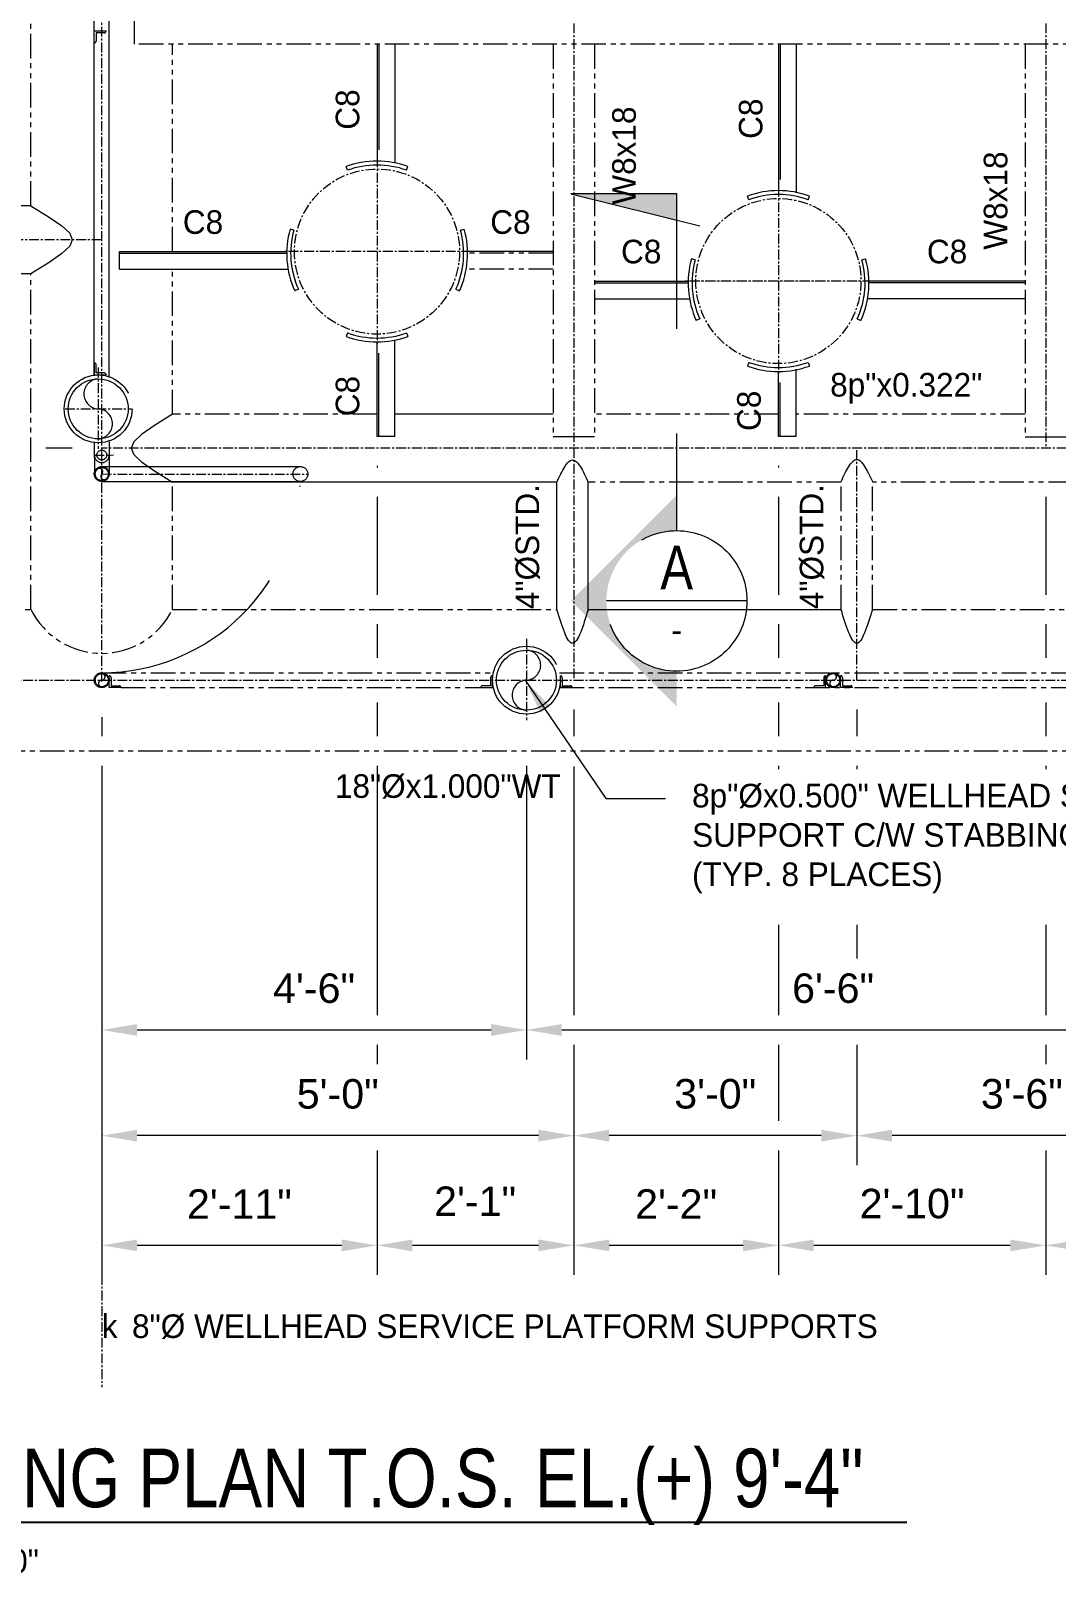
# Model space of a CAD drawing. Header units: inches. Extents: x -18249 to 140262, y -20124 to 30200.
# Drawn here: x 91363.1 to 91493.4, y 18279 to 18476 of the extents above; entities that cross this region are included whole.
import ezdxf
from ezdxf.enums import TextEntityAlignment as Align

# ---------------------------------------------------------------- set-up
doc = ezdxf.new("R2010")
doc.units = ezdxf.units.IN
doc.header["$LTSCALE"] = 5
doc.header["$MEASUREMENT"] = 0
for name, pattern in [('CENTER', [2, 1.25, -0.25, 0.25, -0.25]), ('DASHDOTX2', [50.8, 25.4, -12.7, 0, -12.7]), ('HIDDEN', [0.375, 0.25, -0.125]), ('PHANTOM2', [1.25, 0.625, -0.125, 0.125, -0.125, 0.125, -0.125])]:
    doc.linetypes.add(name, pattern=pattern)
for name, color, linetype, lineweight in [('CENTER LINE', 1, 'CENTER', 0), ('EXISTING', 8, 'PHANTOM2', 0), ('SCEN', 1, 'DASHDOTX2', 5), ('SHID', 8, 'HIDDEN', 0)]:
    doc.layers.add(name, color=color, linetype=linetype, lineweight=lineweight)
for name, color, linetype in [('SDIM', 9, 'Continuous'), ('SROW', 12, 'Continuous'), ('STITLE', 6, 'Continuous')]:
    doc.layers.add(name, color=color, linetype=linetype)
doc.styles.add('BUKAKA 03', font='simpfrac.shx', dxfattribs={"height": 3})
doc.styles.get("Standard").update_dxf_attribs({"font": 'arial.ttf'})
doc.dimstyles.new('CPFRAC', dxfattribs={"dimscale": 12, "dimtxt": 0.3125, "dimasz": 0.375, "dimexe": 0.3125, "dimexo": 0.3125, "dimgap": 0.28125, "dimtad": 1, "dimdec": 4, "dimzin": 3, "dimdsep": 46, "dimlunit": 4, "dimtxsty": 'Standard', "dimcen": 0.34375, "dimclrd": 256, "dimclre": 256, "dimclrt": 2, "dimadec": 0, "dimazin": 0, "dimtfac": 0.75, "dimtdec": 4, "dimtmove": 2, "dimatfit": 3, "dimfxl": 1, "dimfrac": 1, "dimtolj": 1, "dimtzin": 3, "dimlwd": 13, "dimlwe": 5, "dimarcsym": 1})

# ---------------------------------------------------------------- blocks, each defined once
blk = doc.blocks.new('*D37')
at = {"layer": 'DEFPOINTS', "color": 0, "ltscale": 20, "transparency": 16777216}
for p in [(91236.08, 18449.47), (91181.44, 18422.97), (91372.08, 18422.97)]:
    blk.add_point(p, dxfattribs=at)
at = {"layer": 'SDIM', "lineweight": 5, "ltscale": 20, "transparency": 16777216}
for p, q in [((91232.33, 18449.47), (91177.69, 18449.47)), ((91236.75, 18422.97), (91177.69, 18422.97)), ((91241.11, 18422.97), (91240.5, 18422.97)), ((91245.9, 18422.97), (91245.29, 18422.97)), ((91251.72, 18422.97), (91249.65, 18422.97)), ((91265.75, 18422.97), (91261.87, 18422.97)), ((91274.7, 18422.97), (91269.5, 18422.97)), ((91283.7, 18422.97), (91278.45, 18422.97)), ((91292.7, 18422.97), (91287.45, 18422.97)), ((91311.2, 18422.97), (91296.45, 18422.97)), ((91334.38, 18422.97), (91318.95, 18422.97)), ((91361.2, 18422.97), (91347.95, 18422.97)), ((91368.33, 18422.97), (91364.95, 18422.97))]:
    blk.add_line(p, q, dxfattribs=at)
at = {"layer": 'SDIM', "lineweight": 13, "ltscale": 20, "transparency": 16777216}
blk.add_line((91181.44, 18444.97), (91181.44, 18427.47), dxfattribs=at)
at = {"layer": 'SDIM', "ltscale": 20, "transparency": 16777216}
for points in [[(91180.69, 18444.97), (91182.19, 18444.97), (91181.44, 18449.47)], [(91180.69, 18427.47), (91182.19, 18427.47), (91181.44, 18422.97)]]:
    blk.add_solid(points, dxfattribs=at)
at = {"layer": 'SDIM', "color": 2, "ltscale": 20, "transparency": 16777216, "insert": (91175.24, 18436.22), "char_height": 3.75, "attachment_point": 5, "rotation": 90}
blk.add_mtext('\\A1;2\'-2{\\H0.750000x;\\S1#2;}"', dxfattribs=at)
blk = doc.blocks.new('*D38')
at = {"layer": 'DEFPOINTS', "color": 0, "ltscale": 20, "transparency": 16777216}
for p in [(91372.08, 18422.97), (91181.44, 18393.97), (91273.08, 18393.97)]:
    blk.add_point(p, dxfattribs=at)
at = {"layer": 'SDIM', "lineweight": 5, "ltscale": 20, "transparency": 16777216}
for p, q in [((91236.75, 18422.97), (91177.69, 18422.97)), ((91241.11, 18422.97), (91240.5, 18422.97)), ((91245.9, 18422.97), (91245.29, 18422.97)), ((91251.72, 18422.97), (91249.65, 18422.97)), ((91265.75, 18422.97), (91261.87, 18422.97)), ((91274.7, 18422.97), (91269.5, 18422.97)), ((91283.7, 18422.97), (91278.45, 18422.97)), ((91292.7, 18422.97), (91287.45, 18422.97)), ((91311.2, 18422.97), (91296.45, 18422.97)), ((91334.38, 18422.97), (91318.95, 18422.97)), ((91361.2, 18422.97), (91347.95, 18422.97)), ((91368.33, 18422.97), (91364.95, 18422.97)), ((91195.29, 18393.97), (91177.69, 18393.97)), ((91199.65, 18393.97), (91199.04, 18393.97)), ((91204.45, 18393.97), (91203.83, 18393.97)), ((91217.98, 18393.97), (91208.2, 18393.97)), ((91244.14, 18393.97), (91228.13, 18393.97)), ((91248.5, 18393.97), (91247.89, 18393.97)), ((91253.3, 18393.97), (91252.68, 18393.97)), ((91269.33, 18393.97), (91257.05, 18393.97))]:
    blk.add_line(p, q, dxfattribs=at)
at = {"layer": 'SDIM', "lineweight": 13, "ltscale": 20, "transparency": 16777216}
blk.add_line((91181.44, 18418.47), (91181.44, 18398.47), dxfattribs=at)
at = {"layer": 'SDIM', "ltscale": 20, "transparency": 16777216}
for points in [[(91180.69, 18418.47), (91182.19, 18418.47), (91181.44, 18422.97)], [(91180.69, 18398.47), (91182.19, 18398.47), (91181.44, 18393.97)]]:
    blk.add_solid(points, dxfattribs=at)
at = {"layer": 'SDIM', "color": 2, "ltscale": 20, "transparency": 16777216, "insert": (91176.15, 18408.47), "char_height": 3.75, "attachment_point": 5, "rotation": 90}
blk.add_mtext('\\A1;2\'-5"', dxfattribs=at)
blk = doc.blocks.new('*D40')
at = {"layer": 'DEFPOINTS', "color": 0, "ltscale": 20, "transparency": 16777216}
for p in [(91195.14, 18427.97), (91367.31, 18427.97), (91372.08, 18422.97)]:
    blk.add_point(p, dxfattribs=at)
at = {"layer": 'SDIM', "lineweight": 13, "ltscale": 20, "transparency": 16777216}
for p, q in [((91195.14, 18432.47), (91195.14, 18436.97)), ((91195.14, 18424.84), (91195.14, 18427.97)), ((91195.14, 18418.47), (91195.14, 18413.97))]:
    blk.add_line(p, q, dxfattribs=at)
at = {"layer": 'SDIM', "lineweight": 5, "ltscale": 20, "transparency": 16777216}
for p, q in [((91243.89, 18427.97), (91191.39, 18427.97)), ((91248.25, 18427.97), (91247.64, 18427.97)), ((91253.05, 18427.97), (91252.44, 18427.97)), ((91274.7, 18427.97), (91258.38, 18427.97)), ((91283.7, 18427.97), (91278.45, 18427.97)), ((91292.7, 18427.97), (91287.45, 18427.97)), ((91311.2, 18427.97), (91296.45, 18427.97)), ((91334.38, 18427.97), (91318.95, 18427.97)), ((91361.2, 18427.97), (91347.95, 18427.97)), ((91236.75, 18422.97), (91191.39, 18422.97)), ((91241.11, 18422.97), (91240.5, 18422.97)), ((91245.9, 18422.97), (91245.29, 18422.97)), ((91251.72, 18422.97), (91249.65, 18422.97)), ((91265.75, 18422.97), (91261.87, 18422.97)), ((91274.7, 18422.97), (91269.5, 18422.97)), ((91283.7, 18422.97), (91278.45, 18422.97)), ((91292.7, 18422.97), (91287.45, 18422.97)), ((91311.2, 18422.97), (91296.45, 18422.97)), ((91334.38, 18422.97), (91318.95, 18422.97)), ((91361.2, 18422.97), (91347.95, 18422.97)), ((91368.33, 18422.97), (91364.95, 18422.97))]:
    blk.add_line(p, q, dxfattribs=at)
at = {"layer": 'SDIM', "ltscale": 20, "transparency": 16777216}
for points in [[(91194.39, 18432.47), (91195.89, 18432.47), (91195.14, 18427.97)], [(91194.39, 18418.47), (91195.89, 18418.47), (91195.14, 18422.97)]]:
    blk.add_solid(points, dxfattribs=at)
at = {"layer": 'SDIM', "color": 2, "ltscale": 20, "transparency": 16777216, "insert": (91188.96, 18425.47), "char_height": 3.75, "attachment_point": 5, "rotation": 90}
blk.add_mtext('\\A1;5"', dxfattribs=at)
blk = doc.blocks.new('*D44')
at = {"layer": 'DEFPOINTS', "color": 0, "ltscale": 20, "transparency": 16777216}
for p in [(91372.08, 18392.52), (91426.08, 18388.4), (91426.08, 18348.99)]:
    blk.add_point(p, dxfattribs=at)
at = {"layer": 'SDIM', "lineweight": 5, "ltscale": 20, "transparency": 16777216}
for p, q in [((91372.08, 18388.77), (91372.08, 18386.34)), ((91372.08, 18382.59), (91372.08, 18345.24)), ((91426.08, 18376.63), (91426.08, 18345.24))]:
    blk.add_line(p, q, dxfattribs=at)
at = {"layer": 'SDIM', "lineweight": 13, "ltscale": 20, "transparency": 16777216}
blk.add_line((91376.58, 18348.99), (91421.58, 18348.99), dxfattribs=at)
at = {"layer": 'SDIM', "ltscale": 20, "transparency": 16777216}
for points in [[(91376.58, 18349.74), (91376.58, 18348.24), (91372.08, 18348.99)], [(91421.58, 18349.74), (91421.58, 18348.24), (91426.08, 18348.99)]]:
    blk.add_solid(points, dxfattribs=at)
at = {"layer": 'SDIM', "color": 2, "ltscale": 20, "transparency": 16777216, "insert": (91399.08, 18354.28), "char_height": 3.75, "attachment_point": 5}
blk.add_mtext('\\A1;4\'-6"', dxfattribs=at)
blk = doc.blocks.new('*D45')
at = {"layer": 'DEFPOINTS', "color": 0, "ltscale": 20, "transparency": 16777216}
for p in [(91426.08, 18388.4), (91504.08, 18388.4), (91504.08, 18348.99)]:
    blk.add_point(p, dxfattribs=at)
at = {"layer": 'SDIM', "lineweight": 5, "ltscale": 20, "transparency": 16777216}
for p, q in [((91426.08, 18382.59), (91426.08, 18345.24)), ((91504.08, 18382.59), (91504.08, 18382.16)), ((91504.08, 18362.34), (91504.08, 18345.24))]:
    blk.add_line(p, q, dxfattribs=at)
at = {"layer": 'SDIM', "lineweight": 13, "ltscale": 20, "transparency": 16777216}
blk.add_line((91430.58, 18348.99), (91499.58, 18348.99), dxfattribs=at)
at = {"layer": 'SDIM', "ltscale": 20, "transparency": 16777216}
for points in [[(91430.58, 18349.74), (91430.58, 18348.24), (91426.08, 18348.99)], [(91499.58, 18349.74), (91499.58, 18348.24), (91504.08, 18348.99)]]:
    blk.add_solid(points, dxfattribs=at)
at = {"layer": 'SDIM', "color": 2, "ltscale": 20, "transparency": 16777216, "insert": (91465.08, 18354.28), "char_height": 3.75, "attachment_point": 5}
blk.add_mtext('\\A1;6\'-6"', dxfattribs=at)
blk = doc.blocks.new('*D48')
at = {"layer": 'DEFPOINTS', "color": 0, "ltscale": 20, "transparency": 16777216}
for p in [(91468.08, 18393.47), (91510.08, 18393.47), (91468.08, 18335.55)]:
    blk.add_point(p, dxfattribs=at)
at = {"layer": 'SDIM', "lineweight": 5, "ltscale": 20, "transparency": 16777216}
for p, q in [((91468.08, 18389.72), (91468.08, 18386.34)), ((91510.08, 18389.72), (91510.08, 18386.34)), ((91468.08, 18382.59), (91468.08, 18382.16)), ((91510.08, 18382.59), (91510.08, 18382.16)), ((91468.08, 18362.34), (91468.08, 18358.07)), ((91510.08, 18362.34), (91510.08, 18350.86)), ((91468.08, 18347.11), (91468.08, 18331.8)), ((91510.08, 18347.11), (91510.08, 18331.8))]:
    blk.add_line(p, q, dxfattribs=at)
at = {"layer": 'SDIM', "lineweight": 13, "ltscale": 20, "transparency": 16777216}
blk.add_line((91505.58, 18335.55), (91472.58, 18335.55), dxfattribs=at)
at = {"layer": 'SDIM', "ltscale": 20, "transparency": 16777216}
for points in [[(91472.58, 18336.3), (91472.58, 18334.8), (91468.08, 18335.55)], [(91505.58, 18336.3), (91505.58, 18334.8), (91510.08, 18335.55)]]:
    blk.add_solid(points, dxfattribs=at)
at = {"layer": 'SDIM', "color": 2, "ltscale": 20, "transparency": 16777216, "insert": (91489.08, 18340.85), "char_height": 3.75, "attachment_point": 5}
blk.add_mtext('\\A1;3\'-6"', dxfattribs=at)
blk = doc.blocks.new('*D49')
at = {"layer": 'DEFPOINTS', "color": 0, "ltscale": 20, "transparency": 16777216}
for p in [(91432.11, 18393.47), (91468.08, 18393.47), (91432.11, 18335.55)]:
    blk.add_point(p, dxfattribs=at)
at = {"layer": 'SDIM', "lineweight": 5, "ltscale": 20, "transparency": 16777216}
for p, q in [((91432.11, 18389.72), (91432.11, 18386.34)), ((91468.08, 18389.72), (91468.08, 18386.34)), ((91432.11, 18382.49), (91432.11, 18350.86)), ((91468.08, 18382.59), (91468.08, 18382.16)), ((91468.08, 18362.34), (91468.08, 18358.07)), ((91432.11, 18347.11), (91432.11, 18331.8)), ((91468.08, 18347.11), (91468.08, 18331.8))]:
    blk.add_line(p, q, dxfattribs=at)
at = {"layer": 'SDIM', "lineweight": 13, "ltscale": 20, "transparency": 16777216}
blk.add_line((91463.58, 18335.55), (91436.61, 18335.55), dxfattribs=at)
at = {"layer": 'SDIM', "ltscale": 20, "transparency": 16777216}
for points in [[(91436.61, 18336.3), (91436.61, 18334.8), (91432.11, 18335.55)], [(91463.58, 18336.3), (91463.58, 18334.8), (91468.08, 18335.55)]]:
    blk.add_solid(points, dxfattribs=at)
at = {"layer": 'SDIM', "color": 2, "ltscale": 20, "transparency": 16777216, "insert": (91450.09, 18340.85), "char_height": 3.75, "attachment_point": 5}
blk.add_mtext('\\A1;3\'-0"', dxfattribs=at)
blk = doc.blocks.new('*D50')
at = {"layer": 'DEFPOINTS', "color": 0, "ltscale": 20, "transparency": 16777216}
for p in [(91432.11, 18393.47), (91372.08, 18392.52), (91372.08, 18335.55)]:
    blk.add_point(p, dxfattribs=at)
at = {"layer": 'SDIM', "lineweight": 5, "ltscale": 20, "transparency": 16777216}
for p, q in [((91432.11, 18389.72), (91432.11, 18386.34)), ((91372.08, 18388.77), (91372.08, 18386.34)), ((91372.08, 18382.59), (91372.08, 18331.8)), ((91432.11, 18382.49), (91432.11, 18350.86)), ((91432.11, 18347.11), (91432.11, 18331.8))]:
    blk.add_line(p, q, dxfattribs=at)
at = {"layer": 'SDIM', "lineweight": 13, "ltscale": 20, "transparency": 16777216}
blk.add_line((91427.61, 18335.55), (91376.58, 18335.55), dxfattribs=at)
at = {"layer": 'SDIM', "ltscale": 20, "transparency": 16777216}
for points in [[(91376.58, 18336.3), (91376.58, 18334.8), (91372.08, 18335.55)], [(91427.61, 18336.3), (91427.61, 18334.8), (91432.11, 18335.55)]]:
    blk.add_solid(points, dxfattribs=at)
at = {"layer": 'SDIM', "color": 2, "ltscale": 20, "transparency": 16777216, "insert": (91402.09, 18340.84), "char_height": 3.75, "attachment_point": 5}
blk.add_mtext('\\A1;5\'-0"', dxfattribs=at)
blk = doc.blocks.new('*D53')
at = {"layer": 'DEFPOINTS', "color": 0, "ltscale": 20, "transparency": 16777216}
for p in [(91517.08, 18424.47), (91492.11, 18422.97), (91492.11, 18321.6)]:
    blk.add_point(p, dxfattribs=at)
at = {"layer": 'SDIM', "lineweight": 5, "ltscale": 20, "transparency": 16777216}
for p, q in [((91517.08, 18420.72), (91517.08, 18420.53)), ((91492.11, 18416.78), (91492.11, 18404.34)), ((91517.08, 18416.78), (91517.08, 18408.15)), ((91517.08, 18404.4), (91517.08, 18404.34)), ((91492.11, 18400.59), (91492.11, 18396.29)), ((91517.08, 18400.59), (91517.08, 18395.45)), ((91492.11, 18390.64), (91492.11, 18386.34)), ((91517.08, 18389.01), (91517.08, 18386.34)), ((91492.11, 18382.59), (91492.11, 18382.16)), ((91517.08, 18382.59), (91517.08, 18382.16)), ((91492.11, 18362.34), (91492.11, 18350.86)), ((91517.08, 18362.34), (91517.08, 18350.86)), ((91492.11, 18347.11), (91492.11, 18344.64)), ((91517.08, 18347.11), (91517.08, 18337.43)), ((91492.11, 18333.68), (91492.11, 18317.85)), ((91517.08, 18333.68), (91517.08, 18317.85))]:
    blk.add_line(p, q, dxfattribs=at)
at = {"layer": 'SDIM', "lineweight": 13, "ltscale": 20, "transparency": 16777216}
blk.add_line((91512.58, 18321.6), (91496.61, 18321.6), dxfattribs=at)
at = {"layer": 'SDIM', "ltscale": 20, "transparency": 16777216}
for points in [[(91496.61, 18322.35), (91496.61, 18320.85), (91492.11, 18321.6)], [(91512.58, 18322.35), (91512.58, 18320.85), (91517.08, 18321.6)]]:
    blk.add_solid(points, dxfattribs=at)
at = {"layer": 'SDIM', "color": 2, "ltscale": 20, "transparency": 16777216, "insert": (91504.59, 18326.86), "char_height": 3.75, "attachment_point": 5}
blk.add_mtext('\\A1;2\'-1"', dxfattribs=at)
blk = doc.blocks.new('*D54')
at = {"layer": 'DEFPOINTS', "color": 0, "ltscale": 20, "transparency": 16777216}
for p in [(91458.12, 18424.47), (91492.11, 18422.97), (91458.12, 18321.6)]:
    blk.add_point(p, dxfattribs=at)
at = {"layer": 'SDIM', "lineweight": 5, "ltscale": 20, "transparency": 16777216}
for p, q in [((91458.12, 18420.72), (91458.12, 18420.53)), ((91458.12, 18416.78), (91458.12, 18404.34)), ((91492.11, 18416.78), (91492.11, 18404.34)), ((91458.12, 18400.59), (91458.12, 18396.29)), ((91492.11, 18400.59), (91492.11, 18396.29)), ((91458.12, 18390.64), (91458.12, 18386.34)), ((91492.11, 18390.64), (91492.11, 18386.34)), ((91458.12, 18382.59), (91458.12, 18382.16)), ((91492.11, 18382.59), (91492.11, 18382.16)), ((91458.12, 18362.34), (91458.12, 18350.86)), ((91492.11, 18362.34), (91492.11, 18350.86)), ((91458.12, 18347.11), (91458.12, 18337.43)), ((91492.11, 18347.11), (91492.11, 18344.64)), ((91458.12, 18333.68), (91458.12, 18317.85)), ((91492.11, 18333.68), (91492.11, 18317.85))]:
    blk.add_line(p, q, dxfattribs=at)
at = {"layer": 'SDIM', "lineweight": 13, "ltscale": 20, "transparency": 16777216}
blk.add_line((91487.61, 18321.6), (91462.62, 18321.6), dxfattribs=at)
at = {"layer": 'SDIM', "ltscale": 20, "transparency": 16777216}
for points in [[(91462.62, 18322.35), (91462.62, 18320.85), (91458.12, 18321.6)], [(91487.61, 18322.35), (91487.61, 18320.85), (91492.11, 18321.6)]]:
    blk.add_solid(points, dxfattribs=at)
at = {"layer": 'SDIM', "color": 2, "ltscale": 20, "transparency": 16777216, "insert": (91475.12, 18326.89), "char_height": 3.75, "attachment_point": 5}
blk.add_mtext('\\A1;2\'-10"', dxfattribs=at)
blk = doc.blocks.new('*D55')
at = {"layer": 'DEFPOINTS', "color": 0, "ltscale": 20, "transparency": 16777216}
for p in [(91458.12, 18424.47), (91432.11, 18393.47), (91432.11, 18321.6)]:
    blk.add_point(p, dxfattribs=at)
at = {"layer": 'SDIM', "lineweight": 5, "ltscale": 20, "transparency": 16777216}
for p, q in [((91458.12, 18420.72), (91458.12, 18420.53)), ((91458.12, 18416.78), (91458.12, 18404.34)), ((91458.12, 18400.59), (91458.12, 18396.29)), ((91432.11, 18389.72), (91432.11, 18386.34)), ((91458.12, 18390.64), (91458.12, 18386.34)), ((91458.12, 18382.59), (91458.12, 18382.16)), ((91432.11, 18376.63), (91432.11, 18350.86)), ((91458.12, 18362.34), (91458.12, 18350.86)), ((91432.11, 18347.11), (91432.11, 18317.85)), ((91458.12, 18347.11), (91458.12, 18337.43)), ((91458.12, 18333.68), (91458.12, 18317.85))]:
    blk.add_line(p, q, dxfattribs=at)
at = {"layer": 'SDIM', "lineweight": 13, "ltscale": 20, "transparency": 16777216}
blk.add_line((91453.62, 18321.6), (91436.61, 18321.6), dxfattribs=at)
at = {"layer": 'SDIM', "ltscale": 20, "transparency": 16777216}
for points in [[(91436.61, 18322.35), (91436.61, 18320.85), (91432.11, 18321.6)], [(91453.62, 18322.35), (91453.62, 18320.85), (91458.12, 18321.6)]]:
    blk.add_solid(points, dxfattribs=at)
at = {"layer": 'SDIM', "color": 2, "ltscale": 20, "transparency": 16777216, "insert": (91445.12, 18326.86), "char_height": 3.75, "attachment_point": 5}
blk.add_mtext('\\A1;2\'-2"', dxfattribs=at)
blk = doc.blocks.new('*D56')
at = {"layer": 'DEFPOINTS', "color": 0, "ltscale": 20, "transparency": 16777216}
for p in [(91407.08, 18424.47), (91432.11, 18393.47), (91407.08, 18321.6)]:
    blk.add_point(p, dxfattribs=at)
at = {"layer": 'SDIM', "lineweight": 5, "ltscale": 20, "transparency": 16777216}
for p, q in [((91407.08, 18420.72), (91407.08, 18420.53)), ((91407.08, 18416.78), (91407.08, 18404.34)), ((91407.08, 18400.59), (91407.08, 18396.29)), ((91407.08, 18390.64), (91407.08, 18386.34)), ((91432.11, 18389.72), (91432.11, 18386.34)), ((91407.08, 18376.63), (91407.08, 18350.86)), ((91432.11, 18376.63), (91432.11, 18350.86)), ((91407.08, 18347.11), (91407.08, 18344.63)), ((91432.11, 18347.11), (91432.11, 18317.85)), ((91407.08, 18333.68), (91407.08, 18317.85))]:
    blk.add_line(p, q, dxfattribs=at)
at = {"layer": 'SDIM', "lineweight": 13, "ltscale": 20, "transparency": 16777216}
blk.add_line((91427.61, 18321.6), (91411.58, 18321.6), dxfattribs=at)
at = {"layer": 'SDIM', "ltscale": 20, "transparency": 16777216}
for points in [[(91411.58, 18322.35), (91411.58, 18320.85), (91407.08, 18321.6)], [(91427.61, 18322.35), (91427.61, 18320.85), (91432.11, 18321.6)]]:
    blk.add_solid(points, dxfattribs=at)
at = {"layer": 'SDIM', "color": 2, "ltscale": 20, "transparency": 16777216, "insert": (91419.56, 18327.21), "char_height": 3.75, "attachment_point": 5}
blk.add_mtext('\\A1;2\'-1"', dxfattribs=at)
blk = doc.blocks.new('*D57')
at = {"layer": 'DEFPOINTS', "color": 0, "ltscale": 20, "transparency": 16777216}
for p in [(91407.08, 18424.47), (91372.08, 18392.52), (91372.08, 18321.6)]:
    blk.add_point(p, dxfattribs=at)
at = {"layer": 'SDIM', "lineweight": 5, "ltscale": 20, "transparency": 16777216}
for p, q in [((91407.08, 18420.72), (91407.08, 18420.53)), ((91407.08, 18416.78), (91407.08, 18404.34)), ((91407.08, 18400.59), (91407.08, 18396.29)), ((91407.08, 18390.64), (91407.08, 18386.34)), ((91372.08, 18388.77), (91372.08, 18386.34)), ((91372.08, 18382.59), (91372.08, 18317.85)), ((91407.08, 18382.59), (91407.08, 18350.86)), ((91407.08, 18347.11), (91407.08, 18344.63)), ((91407.08, 18333.68), (91407.08, 18317.85))]:
    blk.add_line(p, q, dxfattribs=at)
at = {"layer": 'SDIM', "lineweight": 13, "ltscale": 20, "transparency": 16777216}
blk.add_line((91402.58, 18321.6), (91376.58, 18321.6), dxfattribs=at)
at = {"layer": 'SDIM', "ltscale": 20, "transparency": 16777216}
for points in [[(91376.58, 18322.35), (91376.58, 18320.85), (91372.08, 18321.6)], [(91402.58, 18322.35), (91402.58, 18320.85), (91407.08, 18321.6)]]:
    blk.add_solid(points, dxfattribs=at)
at = {"layer": 'SDIM', "color": 2, "ltscale": 20, "transparency": 16777216, "insert": (91389.58, 18326.86), "char_height": 3.75, "attachment_point": 5}
blk.add_mtext('\\A1;2\'-11"', dxfattribs=at)

msp = doc.modelspace()

# ---------------------------------------------------------------- hatches: boundary and pattern name
at = {"layer": 'SHID', "ltscale": 20}
for points in [[(91431.74696, 18455.30696), (91445.18489, 18451.97526), (91445.18489, 18455.30696)], [(91445.18489, 18394.61168), (91445.18489, 18390.11168), (91431.74696, 18403.54961), (91445.18489, 18416.98754), (91445.18489, 18412.48754, 1)]]:
    msp.add_hatch(color=256, dxfattribs=at).paths.add_polyline_path(points)

# ---------------------------------------------------------------- linework, layer by layer
at = {"layer": 'CENTER LINE', "ltscale": 0.2}
for p, q in [((91372.07964, 18393.29677), (91372.07964, 18565.46826)), ((91432.11003, 18476.96826), (91432.11003, 18393.46826)), ((91492.11003, 18476.96826), (91492.11003, 18422.96826)), ((91407.07964, 18459.96826), (91407.07964, 18435.96826)), ((91407.07964, 18459.96826), (91407.07964, 18435.96826)), ((91458.12296, 18456.21752), (91458.12296, 18432.21752)), ((91458.12296, 18456.21752), (91458.12296, 18432.21752)), ((91372.07964, 18449.46826), (91236.07772, 18449.46826)), ((91427.07964, 18447.96826), (91395.07964, 18447.96826)), ((91419.07964, 18447.96826), (91395.07964, 18447.96826)), ((91478.06046, 18444.21752), (91446.12296, 18444.21752)), ((91470.12296, 18444.21752), (91446.12296, 18444.21752)), ((91371.62612, 18433.21286), (91371.62612, 18422.89599)), ((91367.40737, 18427.96826), (91375.84487, 18427.96826)), ((91546.76868, 18422.96826), (91372.07964, 18422.96826)), ((91468.07964, 18393.46826), (91468.07964, 18422.96826)), ((91371.13653, 18422.08406), (91373.58043, 18422.10125)), ((91372.07964, 18419.6836), (91398.2917, 18419.68)), ((91426.07964, 18398.71286), (91426.07964, 18388.39599)), ((91286.07964, 18393.46826), (91546.57964, 18393.46826)), ((91372.07964, 18317.85093), (91372.07964, 18303.56932))]:
    msp.add_line(p, q, dxfattribs=at)
for centre in [(91407.07964, 18447.96826), (91458.12296, 18444.21752)]:
    msp.add_circle(centre, 10.5, dxfattribs=at)
at = {"layer": 'EXISTING', "ltscale": 20}
for p, q in [((91371.12964, 18432.25208), (91371.12964, 18521.68443)), ((91373.02964, 18432.04598), (91373.02964, 18521.89054)), ((91376.20464, 18479.59326), (91376.20464, 18474.34326)), ((91407.07964, 18474.34326), (91407.07964, 18459.46826)), ((91407.29964, 18474.34326), (91407.29964, 18460.8848)), ((91409.33964, 18474.34326), (91409.33964, 18459.19211)), ((91458.12296, 18474.34326), (91458.12296, 18455.71752)), ((91458.34296, 18474.34326), (91458.34296, 18457.13406)), ((91460.38296, 18474.34326), (91460.38296, 18455.44138)), ((91403.31742, 18458.30487), (91403.14641, 18458.77472)), ((91410.84186, 18458.30487), (91411.01287, 18458.77472)), ((91454.36074, 18454.55414), (91454.18973, 18455.02398)), ((91461.88518, 18454.55414), (91462.05619, 18455.02398)), ((91396.504, 18450.67698), (91396.02242, 18450.81144)), ((91417.69029, 18450.67698), (91418.17188, 18450.81144)), ((91374.32612, 18447.96826), (91395.58236, 18447.96826)), ((91374.32612, 18445.70826), (91374.32612, 18447.96826)), ((91374.32612, 18447.74826), (91395.57968, 18447.74826)), ((91429.48503, 18447.96826), (91418.61193, 18447.96826)), ((91447.54732, 18446.92625), (91447.06573, 18447.0607)), ((91468.73361, 18446.92625), (91469.21519, 18447.0607)), ((91374.32612, 18445.70826), (91395.75666, 18445.70826)), ((91434.73503, 18444.21752), (91446.62568, 18444.21752)), ((91489.48503, 18444.21752), (91469.65525, 18444.21752)), ((91397.08136, 18443.17472), (91396.62602, 18442.96817)), ((91417.11293, 18443.17472), (91417.56827, 18442.96817)), ((91434.73503, 18443.99752), (91446.623, 18443.99752)), ((91489.48503, 18443.99752), (91469.65793, 18443.99752)), ((91434.73503, 18441.95752), (91446.79998, 18441.95752)), ((91489.48503, 18441.95752), (91469.48095, 18441.95752)), ((91448.12468, 18439.42399), (91447.66934, 18439.21743)), ((91468.15625, 18439.42399), (91468.61159, 18439.21743)), ((91403.31742, 18437.63164), (91403.14641, 18437.16179)), ((91407.07964, 18424.46826), (91407.07964, 18436.46826)), ((91409.33964, 18424.46826), (91409.33964, 18436.7444)), ((91410.84186, 18437.63164), (91411.01287, 18437.16179)), ((91407.29964, 18424.46826), (91407.29964, 18435.05171)), ((91454.36074, 18433.8809), (91454.18973, 18433.41105)), ((91458.12296, 18424.46826), (91458.12296, 18432.71752)), ((91460.38296, 18424.46826), (91460.38296, 18432.99366)), ((91461.88518, 18433.8809), (91462.05619, 18433.41105)), ((91458.34296, 18424.46826), (91458.34296, 18431.30097)), ((91429.48503, 18427.28076), (91409.33964, 18427.28076)), ((91409.33964, 18424.46826), (91407.07964, 18424.46826)), ((91460.38296, 18424.46826), (91458.12296, 18424.46826)), ((91371.13456, 18423.73437), (91371.13922, 18419.80039)), ((91373.03453, 18423.76614), (91373.0394, 18419.64738)), ((91434.73503, 18424.40576), (91429.48503, 18424.40576)), ((91489.48503, 18424.40576), (91494.73503, 18424.40576)), ((91372.08936, 18420.6336), (91397.34138, 18420.63)), ((91372.08936, 18418.7336), (91397.34138, 18418.73)), ((91429.94336, 18418.65576), (91381.07964, 18418.65576)), ((91429.94336, 18402.46826), (91429.94336, 18418.65576)), ((91433.94336, 18402.46826), (91433.94336, 18418.65576)), ((91454.12282, 18403.54961), (91436.24696, 18403.54961)), ((91433.94336, 18402.46826), (91466.08508, 18402.46826))]:
    msp.add_line(p, q, dxfattribs=at)
at = {"layer": 'EXISTING'}
for p, q in [((91363.07964, 18453.78076), (91363.07964, 18505.15576)), ((91542.43709, 18474.34326), (91376.20464, 18474.34326)), ((91381.07964, 18447.96826), (91381.07964, 18474.34326)), ((91429.48503, 18474.34326), (91429.48503, 18424.40576)), ((91434.73503, 18474.34326), (91434.73503, 18424.40576)), ((91489.48503, 18474.34326), (91489.48503, 18424.40576)), ((91363.07964, 18453.78076), (91346.07964, 18453.78076)), ((91429.48503, 18447.74826), (91418.61461, 18447.74826)), ((91363.07964, 18445.15576), (91346.07964, 18445.15576)), ((91363.07964, 18402.46826), (91363.07964, 18445.15576)), ((91381.07964, 18427.28076), (91381.07964, 18445.70826)), ((91429.48503, 18445.70826), (91418.43763, 18445.70826)), ((91407.07964, 18427.28076), (91381.07964, 18427.28076)), ((91458.12296, 18427.28076), (91434.73503, 18427.28076)), ((91489.48503, 18427.28076), (91460.38296, 18427.28076)), ((91381.07964, 18402.46826), (91381.07964, 18418.65576)), ((91466.08508, 18418.65576), (91433.94336, 18418.65576)), ((91466.08508, 18402.46826), (91466.08508, 18418.65576)), ((91508.07964, 18418.65576), (91470.08508, 18418.65576)), ((91470.08508, 18402.46826), (91470.08508, 18418.65576)), ((91346.07964, 18402.46826), (91363.07964, 18402.46826)), ((91381.07964, 18402.46826), (91429.94336, 18402.46826)), ((91470.08508, 18402.46826), (91508.07964, 18402.46826)), ((91372.07964, 18394.41826), (91421.87308, 18394.41826)), ((91430.2862, 18394.41826), (91499.87308, 18394.41826)), ((91374.52964, 18392.51826), (91421.87308, 18392.51826)), ((91430.2862, 18392.51826), (91499.87308, 18392.51826)), ((91289.20214, 18384.46826), (91542.22074, 18384.46826))]:
    msp.add_line(p, q, dxfattribs=at)
msp.add_lwpolyline([(91363.07964, 18453.78076), (91365.37652, 18452.34887), (91367.01714, 18451.22021), (91368.00152, 18450.2937), (91368.32964, 18449.46826), (91368.00152, 18448.64282), (91367.01714, 18447.7163), (91365.37652, 18446.58764), (91363.07964, 18445.15576)], dxfattribs=at)
msp.add_arc((91372.07964, 18406.91586), 10.03898, 206.2975754, 333.7024246, dxfattribs=at)
at = {"layer": 'SCEN', "ltscale": 0.2}
for centre, radius, start, end in [((91371.72092, 18429.87451), 1.90861, 92.8468444, 267.1531556), ((91371.53133, 18426.06201), 1.90861, 272.8468444, 87.1531556), ((91371.7866, 18419.97939), 0.41637, 314.7327957, 134.7327957), ((91372.37268, 18419.38781), 0.41637, 134.7327957, 314.7327957), ((91372.07964, 18419.68), 25.26174, 270, 0.0081698), ((91425.98485, 18395.37451), 1.90861, 272.8468444, 87.1531556), ((91372.07964, 18393.05189), 0.41637, 90, 270), ((91372.07964, 18393.88463), 0.41637, 270, 90), ((91426.17443, 18391.56201), 1.90861, 92.8468444, 267.1531556), ((91465.07964, 18393.05189), 0.41637, 90, 270), ((91465.07964, 18393.88463), 0.41637, 270, 90)]:
    msp.add_arc(centre, radius, start, end, dxfattribs=at)
at = {"layer": 'SHID', "ltscale": 20}
for points in [[(91371.37964, 18474.76826, -0.414213562), (91371.12964, 18474.51826), (91371.12964, 18476.01826), (91372.62964, 18476.01826, -0.414213562), (91372.37964, 18475.76826), (91371.37964, 18475.76826)], [(91371.37964, 18433.53885, 0.414213562), (91371.12964, 18433.78885), (91371.12964, 18432.28885), (91372.62964, 18432.28885, 0.414213562), (91372.37964, 18432.53885), (91371.37964, 18432.53885)], [(91374.27964, 18392.76826, -0.414213562), (91374.52964, 18392.51826), (91373.02964, 18392.51826), (91373.02964, 18394.01826, -0.414213562), (91373.27964, 18393.76826), (91373.27964, 18392.76826)], [(91420.51714, 18392.76826, 0.414213562), (91420.26714, 18392.51826), (91421.76714, 18392.51826), (91421.76714, 18394.01826, 0.414213562), (91421.51714, 18393.76826), (91421.51714, 18392.76826)], [(91431.64214, 18392.76826, -0.414213562), (91431.89214, 18392.51826), (91430.39214, 18392.51826), (91430.39214, 18394.01826, -0.414213562), (91430.64214, 18393.76826), (91430.64214, 18392.76826)], [(91462.87964, 18392.76826, 0.414213562), (91462.62964, 18392.51826), (91464.12964, 18392.51826), (91464.12964, 18394.01826, 0.414213562), (91463.87964, 18393.76826), (91463.87964, 18392.76826)], [(91467.27964, 18392.76826, -0.414213562), (91467.52964, 18392.51826), (91466.02964, 18392.51826), (91466.02964, 18394.01826, -0.414213562), (91466.27964, 18393.76826), (91466.27964, 18392.76826)]]:
    msp.add_lwpolyline(points, format="xyb", close=True, dxfattribs=at)
for points in [[(91445.18489, 18438.14791), (91445.18489, 18455.30696), (91431.74696, 18455.30696), (91448.11578, 18451.2486)], [(91381.07964, 18427.28076), (91378.78277, 18425.84887), (91377.14214, 18424.72021), (91376.15777, 18423.7937), (91375.82964, 18422.96826), (91376.15777, 18422.14282), (91377.14214, 18421.2163), (91378.78277, 18420.08764), (91381.07964, 18418.65576)], [(91445.18489, 18412.48754), (91445.18489, 18424.82397)]]:
    msp.add_lwpolyline(points, dxfattribs=at)
for centre, radius in [((91371.62612, 18427.96826), 4.3125), ((91371.62612, 18427.96826), 3.8125), ((91372.08651, 18422.09074), 0.625), ((91372.07964, 18419.6836), 0.95), ((91372.07964, 18419.6836), 0.83274), ((91397.34138, 18419.68), 0.95), ((91445.18489, 18403.54961), 8.93793), ((91426.07964, 18393.46826), 4.3125), ((91426.07964, 18393.46826), 3.8125), ((91372.07964, 18393.46826), 0.95), ((91372.07964, 18393.46826), 0.83274), ((91465.07964, 18393.46826), 0.95), ((91465.07964, 18393.46826), 0.83274)]:
    msp.add_circle(centre, radius, dxfattribs=at)
for centre, radius, start, end in [((91407.07964, 18447.96826), 11.5, 70, 110), ((91407.07964, 18447.96826), 11, 70, 110), ((91458.12296, 18444.21752), 11.5, 70, 110), ((91458.12296, 18444.21752), 11, 70, 110), ((91407.09882, 18447.71899), 11.5, 164.4006876, 204.4006876), ((91407.09882, 18447.71899), 11, 164.4006876, 204.4006876), ((91407.09547, 18447.71899), 11, 335.5993124, 15.5993124), ((91407.09547, 18447.71899), 11.5, 335.5993124, 15.5993124), ((91458.14214, 18443.96826), 11.5, 164.4006876, 204.4006876), ((91458.14214, 18443.96826), 11, 164.4006876, 204.4006876), ((91458.13879, 18443.96826), 11, 335.5993124, 15.5993124), ((91458.13879, 18443.96826), 11.5, 335.5993124, 15.5993124), ((91407.07964, 18447.96826), 11.5, 250, 290), ((91407.07964, 18447.96826), 11, 250, 290), ((91458.12296, 18444.21752), 11.5, 250, 290), ((91458.12296, 18444.21752), 11, 250, 290), ((91372.08651, 18422.09074), 0.95, 180.4029141, 0.4029141)]:
    msp.add_arc(centre, radius, start, end, dxfattribs=at)
for points in [[(91429.94336, 18418.65576), (91431.94336, 18421.46826), (91433.94336, 18418.65576)], [(91466.08508, 18418.71826), (91468.08508, 18421.53076), (91470.08508, 18418.71826)], [(91433.94336, 18402.46826), (91431.94336, 18398.15576), (91429.94336, 18402.46826)], [(91470.08508, 18402.46826), (91468.08508, 18398.15576), (91466.08508, 18402.46826)]]:
    msp.add_spline(points, degree=3, dxfattribs=at)
at = {"layer": 'SROW', "ltscale": 20}
msp.add_line((91474.46069, 18286.36623), (91334.84586, 18286.36623), dxfattribs=at)

# ---------------------------------------------------------------- texts
at = {"layer": 'SDIM', "color": 2, "ltscale": 20, "style": 'BUKAKA 03'}
for s, p in [('C8', (91403.32964, 18466.0284)), ('W8x18', (91438.48503, 18460.17068)), ('C8', (91454.59296, 18464.8613)), ('W8x18', (91485.73503, 18454.45196)), ('C8', (91403.32964, 18429.5909)), ('C8', (91454.37296, 18427.71553)), ('4"%%CSTD.', (91426.19336, 18410.44733)), ('4"%%CSTD.', (91462.33508, 18410.44733))]:
    msp.add_text(s, height=3, rotation=90, dxfattribs=at).set_placement(p, align=Align.MIDDLE_CENTER)
for s, p in [('C8', (91384.95424, 18451.71826)), ('C8', (91424.04848, 18451.71826)), ('C8', (91440.67768, 18447.96752)), ('C8', (91479.57014, 18447.96752)), ('8p"x0.322" ', (91474.93399, 18431.03076)), ('-', (91445.18489, 18399.86415)), ('18"%%Cx1.000"WT', (91416.07964, 18380.00397))]:
    msp.add_text(s, height=3, dxfattribs=at).set_placement(p, align=Align.MIDDLE_CENTER)
for s, p in [('k', (91372.07964, 18311.31982)), ('8"%%C WELLHEAD SERVICE PLATFORM SUPPORTS', (91375.92682, 18311.31982)), ('SCALE y"=1\'-0"', (91336.0554, 18281.45228))]:
    msp.add_text(s, height=3, dxfattribs=at).set_placement(p, align=Align.MIDDLE_LEFT)
at = {"layer": 'SDIM', "color": 2, "ltscale": 20, "insert": (91447.14385, 18380.28778), "char_height": 3, "attachment_point": 1, "style": 'BUKAKA 03'}
msp.add_mtext('\\A1;8p"%%Cx0.500" WELLHEAD SERVICE P/F\\PSUPPORT C/W STABBING GUIDE\\P(TYP. 8 PLACES)', dxfattribs=at)
at = {"layer": 'SHID', "ltscale": 20, "width": 0.8}
msp.add_text('A', height=5.58621, dxfattribs=at).set_placement((91445.18489, 18407.79293), align=Align.MIDDLE_CENTER)
at = {"layer": 'STITLE', "lineweight": 60, "width": 0.8}
msp.add_text('FRAMING PLAN T.O.S. EL.(+) 9\'-4"', height=7.4482759, dxfattribs=at).set_placement((91336.0554, 18292.02398), align=Align.MIDDLE_LEFT)

# ---------------------------------------------------------------- dimensions: what is measured, and where the dimension line sits
at = {"layer": 'SDIM', "ltscale": 20}
for base, p1, p2, picture, middle in [((91181.43807, 18422.96826), (91236.07772, 18449.46826), (91372.07964, 18422.96826), '*D37', (91175.23905, 18436.21826)), ((91181.43807, 18393.96826), (91372.07964, 18422.96826), (91273.07964, 18393.96826), '*D38', (91176.14842, 18408.46826))]:
    dim = msp.add_linear_dim(base=base, p1=p1, p2=p2, angle=90, dimstyle='CPFRAC', dxfattribs=at)
    dim.commit()
    dim.dimension.update_dxf_attribs({"geometry": picture, "text_midpoint": middle})
dim = msp.add_linear_dim(base=(91195.14347, 18427.96826), p1=(91372.07964, 18422.96826), p2=(91367.31362, 18427.96826), angle=90, dimstyle='CPFRAC', dxfattribs=at)
dim.commit()
dim.dimension.update_dxf_attribs({"geometry": '*D40', "text_midpoint": (91188.95597, 18425.46826), "dimtype": 160})
for base, p1, p2, picture, middle in [((91372.07964, 18321.60093), (91407.07964, 18424.46826), (91372.07964, 18392.51826), '*D57', (91389.57964, 18326.8586)), ((91432.11003, 18321.60093), (91458.12296, 18424.46826), (91432.11003, 18393.46826), '*D55', (91445.11649, 18326.8586)), ((91458.12296, 18321.60093), (91492.11003, 18422.96826), (91458.12296, 18424.46826), '*D54', (91475.11649, 18326.89058)), ((91492.11003, 18321.60093), (91517.07964, 18424.46826), (91492.11003, 18422.96826), '*D53', (91504.59484, 18326.8586)), ((91372.07964, 18335.55495), (91432.11003, 18393.46826), (91372.07964, 18392.51826), '*D50', (91402.09484, 18340.8446)), ((91432.11003, 18335.55495), (91468.07964, 18393.46826), (91432.11003, 18393.46826), '*D49', (91450.09484, 18340.84588)), ((91468.07964, 18335.55495), (91510.07964, 18393.46826), (91468.07964, 18393.46826), '*D48', (91489.07964, 18340.84588)), ((91426.07964, 18348.98741), (91372.07964, 18392.51826), (91426.07964, 18388.39599), '*D44', (91399.07964, 18354.27705)), ((91504.07964, 18348.98741), (91426.07964, 18388.39599), (91504.07964, 18388.39599), '*D45', (91465.07964, 18354.27705))]:
    dim = msp.add_linear_dim(base=base, p1=p1, p2=p2, dimstyle='CPFRAC', dxfattribs=at)
    dim.commit()
    dim.dimension.update_dxf_attribs({"geometry": picture, "text_midpoint": middle})
dim = msp.add_linear_dim(base=(91407.07964, 18321.60093), p1=(91432.11003, 18393.46826), p2=(91407.07964, 18424.46826), dimstyle='CPFRAC', dxfattribs=at)
dim.commit()
dim.dimension.update_dxf_attribs({"geometry": '*D56', "text_midpoint": (91419.56359, 18327.20807), "dimtype": 160})

# ---------------------------------------------------------------- leaders
at = {"layer": 'SDIM', "ltscale": 20, "annotation_type": 0, "has_hookline": 1, "hookline_direction": 0}
msp.add_leader([(91425.92873, 18393.45473), (91436.16, 18378.41278), (91443.76885, 18378.41278)], dimstyle='CPFRAC', override={"dimgap": 0.28125, "dimtad": 0}, dxfattribs=at)

doc.saveas('drawing.dxf')
